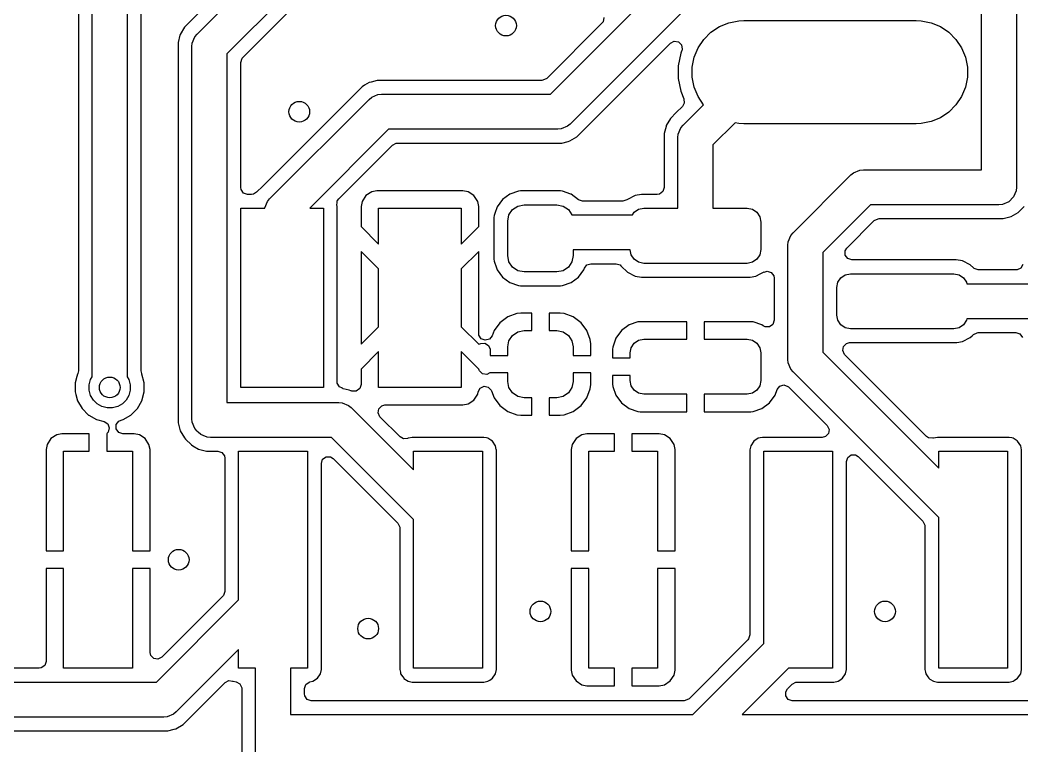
# Model space of a CAD drawing. Header units: inches. Extents: x 0.47 to 2.28, y -2.25 to -0.47.
# Drawn here: x 1.337 to 1.909, y -1.76 to -1.345 of the extents above; entities that cross this region are included whole.
import ezdxf

# ---------------------------------------------------------------- set-up
doc = ezdxf.new("R2010")
doc.units = ezdxf.units.IN
doc.header["$MEASUREMENT"] = 0
doc.layers.add('F.Cu', color=13, linetype='CONTINUOUS', true_color=0xc83434)

msp = doc.modelspace()

# ---------------------------------------------------------------- linework, layer by layer
at = {"layer": 'F.Cu', "linetype": 'CONTINUOUS'}
for p, q in [((1.55576, -1.22405), (1.43374, -1.34608)), ((1.43765, -1.35332), (1.56301, -1.22797)), ((1.57422, -1.24504), (1.45472, -1.36454)), ((1.46377, -1.36665), (1.57634, -1.25409)), ((1.90583, -1.2554), (1.90583, -1.44079)), ((1.88583, -1.43079), (1.88583, -1.25955)), ((1.63956, -1.38764), (1.7303, -1.2969)), ((1.3699, -1.3045), (1.3699, -1.54564)), ((1.3778, -1.54902), (1.3778, -1.30182)), ((1.75091, -1.30457), (1.65077, -1.40471)), ((1.3978, -1.30597), (1.3978, -1.54902)), ((1.40569, -1.54564), (1.40569, -1.31087)), ((1.67007, -1.34384), (1.6696, -1.34623)), ((1.43041, -1.34941), (1.42805, -1.35349)), ((1.43374, -1.34608), (1.43041, -1.34941)), ((1.43041, -1.34941), (1.43041, -1.34941)), ((1.43374, -1.34608), (1.43374, -1.34608)), ((1.43374, -1.34608), (1.43374, -1.34608)), ((1.66894, -1.34709), (1.63744, -1.37859)), ((1.6696, -1.34623), (1.66894, -1.34709)), ((1.73127, -1.35221), (1.73608, -1.349)), ((1.73608, -1.349), (1.74143, -1.34678)), ((1.74143, -1.34678), (1.74711, -1.34565)), ((1.74711, -1.34565), (1.75, -1.34551)), ((1.75, -1.34551), (1.84843, -1.34551)), ((1.84843, -1.34551), (1.85132, -1.34565)), ((1.85132, -1.34565), (1.857, -1.34678)), ((1.857, -1.34678), (1.86234, -1.349)), ((1.86234, -1.349), (1.86716, -1.35221)), ((1.42792, -1.35399), (1.42683, -1.35804)), ((1.42805, -1.35349), (1.42792, -1.35399)), ((1.42792, -1.35399), (1.42792, -1.35399)), ((1.43492, -1.35844), (1.43641, -1.35484)), ((1.43641, -1.35484), (1.43765, -1.35332)), ((1.43641, -1.35484), (1.43641, -1.35484)), ((1.72396, -1.36112), (1.72717, -1.35631)), ((1.72717, -1.35631), (1.73127, -1.35221)), ((1.86716, -1.35221), (1.87125, -1.35631)), ((1.87125, -1.35631), (1.87447, -1.36112)), ((1.42683, -1.35804), (1.42683, -1.36307)), ((1.43472, -1.36039), (1.43492, -1.35844)), ((1.43472, -1.57299), (1.43472, -1.36039)), ((1.65802, -1.40862), (1.70813, -1.35851)), ((1.70813, -1.35851), (1.7103, -1.35741)), ((1.7103, -1.35741), (1.71271, -1.35779)), ((1.71271, -1.35779), (1.71443, -1.35951)), ((1.71443, -1.35951), (1.71481, -1.36192)), ((1.71481, -1.36192), (1.71456, -1.36281)), ((1.72174, -1.36647), (1.72396, -1.36112)), ((1.87447, -1.36112), (1.87668, -1.36647)), ((1.42683, -1.36307), (1.42683, -1.36307)), ((1.42683, -1.36307), (1.42683, -1.57039)), ((1.45472, -1.36454), (1.45472, -1.56366)), ((1.46262, -1.36944), (1.46337, -1.36712)), ((1.46337, -1.36712), (1.46377, -1.36665)), ((1.71402, -1.36412), (1.71258, -1.37135)), ((1.71445, -1.36307), (1.71402, -1.36412)), ((1.71456, -1.36281), (1.71445, -1.36307)), ((1.72061, -1.37215), (1.72174, -1.36647)), ((1.87668, -1.36647), (1.87781, -1.37215)), ((1.46262, -1.44092), (1.46262, -1.36944)), ((1.71258, -1.37135), (1.71258, -1.37873)), ((1.72061, -1.37793), (1.72061, -1.37215)), ((1.87781, -1.37215), (1.87781, -1.37793)), ((1.63744, -1.37859), (1.63527, -1.3797)), ((1.71258, -1.37873), (1.71402, -1.38595)), ((1.72174, -1.38361), (1.72061, -1.37793)), ((1.87781, -1.37793), (1.87668, -1.38361)), ((1.53201, -1.38332), (1.47523, -1.44009)), ((1.53341, -1.38251), (1.53201, -1.38332)), ((1.53201, -1.38332), (1.53201, -1.38332)), ((1.53609, -1.38096), (1.53341, -1.38251)), ((1.53341, -1.38251), (1.53341, -1.38251)), ((1.53705, -1.38071), (1.53609, -1.38096)), ((1.53609, -1.38096), (1.53609, -1.38096)), ((1.53609, -1.38096), (1.53609, -1.38096)), ((1.54064, -1.37974), (1.53705, -1.38071)), ((1.53705, -1.38071), (1.53705, -1.38071)), ((1.54535, -1.37974), (1.54064, -1.37974)), ((1.54559, -1.37974), (1.54535, -1.37974)), ((1.63466, -1.37974), (1.54559, -1.37974)), ((1.54559, -1.37974), (1.54559, -1.37974)), ((1.63527, -1.3797), (1.63466, -1.37974)), ((1.72396, -1.38896), (1.72174, -1.38361)), ((1.87668, -1.38361), (1.87447, -1.38896)), ((1.47915, -1.44734), (1.53592, -1.39057)), ((1.53592, -1.39057), (1.53744, -1.38932)), ((1.53744, -1.38932), (1.54104, -1.38783)), ((1.53744, -1.38932), (1.53744, -1.38932)), ((1.54104, -1.38783), (1.54299, -1.38764)), ((1.54299, -1.38764), (1.63956, -1.38764)), ((1.71402, -1.38595), (1.71582, -1.39031)), ((1.71582, -1.39031), (1.71601, -1.39274)), ((1.72709, -1.39365), (1.72396, -1.38896)), ((1.87447, -1.38896), (1.87125, -1.39377)), ((1.71497, -1.39461), (1.71145, -1.39812)), ((1.71601, -1.39274), (1.71497, -1.39461)), ((1.71537, -1.40537), (1.72709, -1.39365)), ((1.87125, -1.39377), (1.86716, -1.39786)), ((1.70812, -1.40145), (1.70577, -1.40553)), ((1.71145, -1.39812), (1.70812, -1.40145)), ((1.70812, -1.40145), (1.70812, -1.40145)), ((1.71145, -1.39812), (1.71145, -1.39812)), ((1.71145, -1.39812), (1.71145, -1.39812)), ((1.86234, -1.40108), (1.857, -1.4033)), ((1.86716, -1.39786), (1.86234, -1.40108)), ((1.54713, -1.40764), (1.50202, -1.45276)), ((1.6437, -1.40764), (1.54713, -1.40764)), ((1.64565, -1.40745), (1.6437, -1.40764)), ((1.64926, -1.40595), (1.64565, -1.40745)), ((1.65077, -1.40471), (1.64926, -1.40595)), ((1.64926, -1.40595), (1.64926, -1.40595)), ((1.70563, -1.40604), (1.70455, -1.41009)), ((1.70577, -1.40553), (1.70563, -1.40604)), ((1.70563, -1.40604), (1.70563, -1.40604)), ((1.71263, -1.41049), (1.71413, -1.40689)), ((1.71413, -1.40689), (1.71537, -1.40537)), ((1.71413, -1.40689), (1.71413, -1.40689)), ((1.74502, -1.40401), (1.73244, -1.41658)), ((1.74711, -1.40442), (1.74502, -1.40401)), ((1.75, -1.40457), (1.74711, -1.40442)), ((1.84843, -1.40457), (1.75, -1.40457)), ((1.85132, -1.40442), (1.84843, -1.40457)), ((1.857, -1.4033), (1.85132, -1.40442)), ((1.65061, -1.41431), (1.65469, -1.41196)), ((1.65469, -1.41196), (1.65802, -1.40862)), ((1.65802, -1.40862), (1.65802, -1.40862)), ((1.70455, -1.41009), (1.70455, -1.41511)), ((1.71244, -1.41244), (1.71263, -1.41049)), ((1.71244, -1.45276), (1.71244, -1.41244)), ((1.5186, -1.44734), (1.54925, -1.41669)), ((1.54925, -1.41669), (1.55142, -1.41558)), ((1.55142, -1.41558), (1.55204, -1.41553)), ((1.55204, -1.41553), (1.6411, -1.41553)), ((1.6411, -1.41553), (1.6411, -1.41553)), ((1.6411, -1.41553), (1.64135, -1.41553)), ((1.64135, -1.41553), (1.64606, -1.41553)), ((1.64606, -1.41553), (1.64965, -1.41457)), ((1.64606, -1.41553), (1.64606, -1.41553)), ((1.64965, -1.41457), (1.65061, -1.41431)), ((1.70455, -1.41511), (1.70455, -1.41511)), ((1.70455, -1.41511), (1.70455, -1.44092)), ((1.73244, -1.41658), (1.73244, -1.45276)), ((1.81279, -1.43247), (1.8164, -1.43098)), ((1.8164, -1.43098), (1.81835, -1.43079)), ((1.81835, -1.43079), (1.88583, -1.43079)), ((1.7782, -1.46679), (1.81128, -1.43372)), ((1.81128, -1.43372), (1.81279, -1.43247)), ((1.81279, -1.43247), (1.81279, -1.43247)), ((1.46281, -1.44214), (1.46262, -1.44092)), ((1.46424, -1.44411), (1.46281, -1.44214)), ((1.47523, -1.44009), (1.47172, -1.44361)), ((1.47523, -1.44009), (1.47523, -1.44009)), ((1.47523, -1.44009), (1.47523, -1.44009)), ((1.70455, -1.44092), (1.70379, -1.44324)), ((1.90583, -1.44079), (1.90563, -1.44274)), ((1.46656, -1.44486), (1.46424, -1.44411)), ((1.46885, -1.44486), (1.46656, -1.44486)), ((1.46997, -1.4447), (1.46885, -1.44486)), ((1.47166, -1.44354), (1.46997, -1.4447)), ((1.47172, -1.44361), (1.47166, -1.44354)), ((1.47791, -1.44885), (1.47915, -1.44734)), ((1.51786, -1.44839), (1.5186, -1.44734)), ((1.53413, -1.44555), (1.53192, -1.44885)), ((1.53744, -1.44334), (1.53413, -1.44555)), ((1.53413, -1.44555), (1.53413, -1.44555)), ((1.54035, -1.44276), (1.53744, -1.44334)), ((1.58957, -1.44276), (1.54035, -1.44276)), ((1.59248, -1.44334), (1.58957, -1.44276)), ((1.59579, -1.44555), (1.59248, -1.44334)), ((1.59248, -1.44334), (1.59248, -1.44334)), ((1.598, -1.44885), (1.59579, -1.44555)), ((1.59579, -1.44555), (1.59579, -1.44555)), ((1.61218, -1.44781), (1.60909, -1.45199)), ((1.61636, -1.44472), (1.61218, -1.44781)), ((1.61218, -1.44781), (1.61218, -1.44781)), ((1.62127, -1.443), (1.61636, -1.44472)), ((1.61636, -1.44472), (1.61636, -1.44472)), ((1.62146, -1.44298), (1.62127, -1.443)), ((1.62243, -1.44289), (1.62146, -1.44298)), ((1.64529, -1.44289), (1.62243, -1.44289)), ((1.64645, -1.443), (1.64529, -1.44289)), ((1.6513, -1.4447), (1.64645, -1.443)), ((1.65136, -1.44472), (1.6513, -1.4447)), ((1.65563, -1.44787), (1.65136, -1.44472)), ((1.65136, -1.44472), (1.65136, -1.44472)), ((1.65565, -1.44789), (1.65563, -1.44787)), ((1.65797, -1.44864), (1.65565, -1.44789)), ((1.68329, -1.44789), (1.68097, -1.44864)), ((1.68353, -1.44771), (1.68329, -1.44789)), ((1.68798, -1.44545), (1.68353, -1.44771)), ((1.69167, -1.44486), (1.68798, -1.44545)), ((1.7006, -1.44486), (1.69167, -1.44486)), ((1.69167, -1.44486), (1.69167, -1.44486)), ((1.70182, -1.44467), (1.7006, -1.44486)), ((1.70379, -1.44324), (1.70182, -1.44467)), ((1.90414, -1.44634), (1.90138, -1.4491)), ((1.90563, -1.44274), (1.90414, -1.44634)), ((1.4626, -1.55512), (1.4626, -1.45276)), ((1.4626, -1.45276), (1.47638, -1.45276)), ((1.47638, -1.45276), (1.47641, -1.45246)), ((1.47641, -1.45246), (1.47791, -1.44885)), ((1.47791, -1.44885), (1.47791, -1.44885)), ((1.50202, -1.45276), (1.50984, -1.45276)), ((1.50984, -1.45276), (1.50984, -1.55512)), ((1.51751, -1.45085), (1.51767, -1.44966)), ((1.51752, -1.45087), (1.51751, -1.45085)), ((1.51769, -1.45177), (1.51752, -1.45087)), ((1.51767, -1.44966), (1.51781, -1.44847)), ((1.51774, -1.45198), (1.51769, -1.45177)), ((1.51774, -1.45205), (1.51774, -1.45198)), ((1.51774, -1.53049), (1.51774, -1.45205)), ((1.51781, -1.44847), (1.51782, -1.44845)), ((1.51782, -1.44845), (1.51783, -1.44843)), ((1.51783, -1.44843), (1.51786, -1.44839)), ((1.53192, -1.44885), (1.53134, -1.45177)), ((1.53134, -1.45177), (1.53134, -1.46324)), ((1.53192, -1.44885), (1.53192, -1.44885)), ((1.54134, -1.47324), (1.54134, -1.45276)), ((1.54134, -1.45276), (1.58858, -1.45276)), ((1.58858, -1.45276), (1.58858, -1.47324)), ((1.59858, -1.45177), (1.598, -1.44885)), ((1.59858, -1.46324), (1.59858, -1.45177)), ((1.60909, -1.45199), (1.60779, -1.4557)), ((1.60909, -1.45199), (1.60909, -1.45199)), ((1.61587, -1.45656), (1.6179, -1.45353)), ((1.6179, -1.45353), (1.62093, -1.4515)), ((1.62093, -1.4515), (1.62451, -1.45079)), ((1.62451, -1.45079), (1.64321, -1.45079)), ((1.64321, -1.45079), (1.64679, -1.4515)), ((1.64679, -1.4515), (1.64982, -1.45353)), ((1.64982, -1.45353), (1.65183, -1.45654)), ((1.68097, -1.44864), (1.65797, -1.44864)), ((1.68735, -1.45506), (1.6899, -1.45336)), ((1.6899, -1.45336), (1.69291, -1.45276)), ((1.69291, -1.45276), (1.71244, -1.45276)), ((1.73244, -1.45276), (1.75197, -1.45276)), ((1.75197, -1.45276), (1.75498, -1.45336)), ((1.75498, -1.45336), (1.75754, -1.45506)), ((1.82249, -1.45079), (1.79528, -1.478)), ((1.89583, -1.45079), (1.82249, -1.45079)), ((1.89778, -1.4506), (1.89583, -1.45079)), ((1.90138, -1.4491), (1.89778, -1.4506)), ((1.90681, -1.45511), (1.91015, -1.45177)), ((1.60737, -1.4569), (1.60726, -1.45806)), ((1.60726, -1.45806), (1.60726, -1.4819)), ((1.60779, -1.4557), (1.60737, -1.4569)), ((1.61516, -1.46014), (1.61587, -1.45656)), ((1.65183, -1.45654), (1.68636, -1.45654)), ((1.68636, -1.45654), (1.68735, -1.45506)), ((1.75754, -1.45506), (1.75924, -1.45762)), ((1.75924, -1.45762), (1.75984, -1.46063)), ((1.82461, -1.45984), (1.82678, -1.45873)), ((1.82678, -1.45873), (1.82739, -1.45868)), ((1.82739, -1.45868), (1.89818, -1.45868)), ((1.89818, -1.45868), (1.90273, -1.45746)), ((1.89818, -1.45868), (1.89818, -1.45868)), ((1.90273, -1.45746), (1.90681, -1.45511)), ((1.53134, -1.46324), (1.54134, -1.47324)), ((1.58858, -1.47324), (1.59858, -1.46324)), ((1.61516, -1.47982), (1.61516, -1.46014)), ((1.75984, -1.46063), (1.75984, -1.47638)), ((1.80891, -1.47553), (1.82461, -1.45984)), ((1.77547, -1.47191), (1.77696, -1.46831)), ((1.77696, -1.4683), (1.7782, -1.46679)), ((1.77696, -1.46831), (1.77696, -1.4683)), ((1.68507, -1.47654), (1.65256, -1.47654)), ((1.65256, -1.47654), (1.65256, -1.47982)), ((1.68564, -1.47939), (1.68507, -1.47654)), ((1.75984, -1.47638), (1.75924, -1.47939)), ((1.77528, -1.47386), (1.77547, -1.47191)), ((1.77528, -1.53921), (1.77528, -1.47386)), ((1.80795, -1.4771), (1.80891, -1.47553)), ((1.54134, -1.48739), (1.53134, -1.47739)), ((1.53134, -1.47739), (1.53134, -1.53049)), ((1.59858, -1.47739), (1.58858, -1.48739)), ((1.59858, -1.52427), (1.59858, -1.47739)), ((1.59858, -1.47739), (1.59858, -1.47739)), ((1.60726, -1.4819), (1.60737, -1.48306)), ((1.61587, -1.4834), (1.61516, -1.47982)), ((1.65256, -1.47982), (1.65185, -1.4834)), ((1.68735, -1.48195), (1.68564, -1.47939)), ((1.6899, -1.48365), (1.68735, -1.48195)), ((1.75754, -1.48195), (1.75498, -1.48365)), ((1.75924, -1.47939), (1.75754, -1.48195)), ((1.79528, -1.478), (1.79528, -1.53507)), ((1.80795, -1.47954), (1.80795, -1.4771)), ((1.80938, -1.48151), (1.80795, -1.47954)), ((1.8117, -1.48226), (1.80938, -1.48151)), ((1.87132, -1.48226), (1.8117, -1.48226)), ((1.87501, -1.48285), (1.87132, -1.48226)), ((1.54134, -1.52049), (1.54134, -1.48739)), ((1.58858, -1.48739), (1.58858, -1.52049)), ((1.60737, -1.48306), (1.6087, -1.48686)), ((1.6087, -1.48686), (1.60909, -1.48797)), ((1.60909, -1.48797), (1.60909, -1.48797)), ((1.60909, -1.48797), (1.61218, -1.49215)), ((1.6179, -1.48643), (1.61587, -1.4834)), ((1.62093, -1.48846), (1.6179, -1.48643)), ((1.64982, -1.48643), (1.64679, -1.48846)), ((1.65185, -1.4834), (1.64982, -1.48643)), ((1.65554, -1.49215), (1.65863, -1.48797)), ((1.65863, -1.48797), (1.65894, -1.48707)), ((1.65894, -1.48707), (1.66042, -1.48513)), ((1.66042, -1.48513), (1.66266, -1.48443)), ((1.66266, -1.48443), (1.67703, -1.48443)), ((1.67703, -1.48443), (1.67935, -1.48518)), ((1.67935, -1.48518), (1.67982, -1.48558)), ((1.67982, -1.48558), (1.68, -1.48576)), ((1.68, -1.48576), (1.68, -1.48576)), ((1.68, -1.48576), (1.68353, -1.48929)), ((1.69291, -1.48425), (1.6899, -1.48365)), ((1.75197, -1.48425), (1.69291, -1.48425)), ((1.75498, -1.48365), (1.75197, -1.48425)), ((1.87946, -1.48512), (1.87501, -1.48285)), ((1.87501, -1.48285), (1.87501, -1.48285)), ((1.8812, -1.48686), (1.87946, -1.48512)), ((1.87946, -1.48512), (1.87946, -1.48512)), ((1.88167, -1.48726), (1.8812, -1.48686)), ((1.88399, -1.48801), (1.88167, -1.48726)), ((1.90568, -1.48801), (1.88399, -1.48801)), ((1.90615, -1.48798), (1.90568, -1.48801)), ((1.90836, -1.48696), (1.90615, -1.48798)), ((1.90955, -1.48484), (1.90836, -1.48696)), ((1.61218, -1.49215), (1.61218, -1.49215)), ((1.61218, -1.49215), (1.61636, -1.49524)), ((1.62451, -1.48917), (1.62093, -1.48846)), ((1.64321, -1.48917), (1.62451, -1.48917)), ((1.64679, -1.48846), (1.64321, -1.48917)), ((1.65136, -1.49524), (1.65554, -1.49215)), ((1.68353, -1.48929), (1.68353, -1.48929)), ((1.68353, -1.48929), (1.68798, -1.49156)), ((1.68798, -1.49156), (1.68798, -1.49156)), ((1.68798, -1.49156), (1.68798, -1.49156)), ((1.68798, -1.49156), (1.69167, -1.49215)), ((1.69167, -1.49215), (1.75321, -1.49215)), ((1.75321, -1.49215), (1.75363, -1.49208)), ((1.75321, -1.49215), (1.75321, -1.49215)), ((1.75321, -1.49215), (1.75321, -1.49215)), ((1.75363, -1.49208), (1.7569, -1.49156)), ((1.7569, -1.49156), (1.75947, -1.49025)), ((1.75947, -1.49025), (1.76163, -1.48915)), ((1.76163, -1.48915), (1.76169, -1.48928)), ((1.76169, -1.48928), (1.76344, -1.48871)), ((1.76344, -1.48871), (1.76575, -1.48946)), ((1.76575, -1.48946), (1.76719, -1.49143)), ((1.76719, -1.49143), (1.76738, -1.49265)), ((1.76738, -1.49265), (1.76738, -1.51678)), ((1.80375, -1.49502), (1.80546, -1.49246)), ((1.80546, -1.49246), (1.80801, -1.49076)), ((1.80801, -1.49076), (1.81102, -1.49016)), ((1.81102, -1.49016), (1.87008, -1.49016)), ((1.87008, -1.49016), (1.87309, -1.49076)), ((1.87309, -1.49076), (1.87565, -1.49246)), ((1.87565, -1.49246), (1.87735, -1.49502)), ((1.61636, -1.49524), (1.61636, -1.49524)), ((1.61636, -1.49524), (1.62127, -1.49696)), ((1.62127, -1.49696), (1.62243, -1.49707)), ((1.62243, -1.49707), (1.62243, -1.49707)), ((1.62243, -1.49707), (1.64529, -1.49707)), ((1.64529, -1.49707), (1.64645, -1.49696)), ((1.64529, -1.49707), (1.64529, -1.49707)), ((1.64645, -1.49696), (1.65136, -1.49524)), ((1.80315, -1.49803), (1.80375, -1.49502)), ((1.80315, -1.51378), (1.80315, -1.49803)), ((1.87735, -1.49502), (1.87753, -1.49591)), ((1.87753, -1.49591), (1.91732, -1.49591)), ((1.61514, -1.51483), (1.61068, -1.51816)), ((1.62035, -1.51289), (1.61514, -1.51483)), ((1.61514, -1.51483), (1.61514, -1.51483)), ((1.62266, -1.51264), (1.62035, -1.51289)), ((1.62035, -1.51289), (1.62035, -1.51289)), ((1.62886, -1.51264), (1.62266, -1.51264)), ((1.62886, -1.52264), (1.62886, -1.51264)), ((1.62886, -1.51264), (1.62886, -1.51264)), ((1.64506, -1.51264), (1.63886, -1.51264)), ((1.63886, -1.51264), (1.63886, -1.51264)), ((1.63886, -1.51264), (1.63886, -1.52264)), ((1.64736, -1.51289), (1.64506, -1.51264)), ((1.65258, -1.51483), (1.64736, -1.51289)), ((1.64736, -1.51289), (1.64736, -1.51289)), ((1.65703, -1.51816), (1.65258, -1.51483)), ((1.65258, -1.51483), (1.65258, -1.51483)), ((1.76738, -1.51678), (1.76663, -1.5191)), ((1.80375, -1.51679), (1.80315, -1.51378)), ((1.80546, -1.51935), (1.80375, -1.51679)), ((1.87735, -1.51679), (1.87565, -1.51935)), ((1.87753, -1.51591), (1.87735, -1.51679)), ((1.91732, -1.51591), (1.87753, -1.51591)), ((1.53134, -1.53049), (1.54134, -1.52049)), ((1.58858, -1.52049), (1.59858, -1.53049)), ((1.60735, -1.52262), (1.60622, -1.52565)), ((1.61068, -1.51816), (1.60735, -1.52262)), ((1.60735, -1.52262), (1.60735, -1.52262)), ((1.61068, -1.51816), (1.61068, -1.51816)), ((1.62093, -1.52335), (1.62451, -1.52264)), ((1.62451, -1.52264), (1.62886, -1.52264)), ((1.63886, -1.52264), (1.64321, -1.52264)), ((1.64321, -1.52264), (1.64679, -1.52335)), ((1.66037, -1.52262), (1.65703, -1.51816)), ((1.65703, -1.51816), (1.65703, -1.51816)), ((1.66231, -1.52783), (1.66037, -1.52262)), ((1.66037, -1.52262), (1.66037, -1.52262)), ((1.68447, -1.51945), (1.68013, -1.52265)), ((1.68955, -1.51767), (1.68447, -1.51945)), ((1.69076, -1.51756), (1.68955, -1.51767)), ((1.71744, -1.51756), (1.69076, -1.51756)), ((1.71744, -1.52756), (1.71744, -1.51756)), ((1.71744, -1.51756), (1.71744, -1.51756)), ((1.75412, -1.51756), (1.72744, -1.51756)), ((1.72744, -1.51756), (1.72744, -1.51756)), ((1.72744, -1.51756), (1.72744, -1.52756)), ((1.75533, -1.51767), (1.75412, -1.51756)), ((1.76041, -1.51945), (1.75533, -1.51767)), ((1.7611, -1.51996), (1.76041, -1.51945)), ((1.76222, -1.52053), (1.7611, -1.51996)), ((1.76466, -1.52053), (1.76222, -1.52053)), ((1.76663, -1.5191), (1.76466, -1.52053)), ((1.80801, -1.52105), (1.80546, -1.51935)), ((1.81102, -1.52165), (1.80801, -1.52105)), ((1.87008, -1.52165), (1.81102, -1.52165)), ((1.87309, -1.52105), (1.87008, -1.52165)), ((1.87565, -1.51935), (1.87309, -1.52105)), ((1.59873, -1.52533), (1.59858, -1.52427)), ((1.60007, -1.52736), (1.59873, -1.52533)), ((1.60236, -1.52821), (1.60007, -1.52736)), ((1.6047, -1.52756), (1.60236, -1.52821)), ((1.60622, -1.52565), (1.6047, -1.52756)), ((1.61587, -1.52841), (1.6179, -1.52538)), ((1.6179, -1.52538), (1.62093, -1.52335)), ((1.64679, -1.52335), (1.64982, -1.52538)), ((1.64982, -1.52538), (1.65185, -1.52841)), ((1.66256, -1.53014), (1.66231, -1.52783)), ((1.66231, -1.52783), (1.66231, -1.52783)), ((1.67693, -1.52699), (1.67515, -1.53207)), ((1.68013, -1.52265), (1.67693, -1.52699)), ((1.68013, -1.52265), (1.68013, -1.52265)), ((1.68735, -1.52987), (1.6899, -1.52816)), ((1.6899, -1.52816), (1.69291, -1.52756)), ((1.69291, -1.52756), (1.71744, -1.52756)), ((1.72744, -1.52756), (1.75197, -1.52756)), ((1.75197, -1.52756), (1.75498, -1.52816)), ((1.75498, -1.52816), (1.75754, -1.52987)), ((1.87501, -1.52896), (1.87946, -1.52669)), ((1.87946, -1.52669), (1.88051, -1.52565)), ((1.88051, -1.52565), (1.8812, -1.52495)), ((1.8812, -1.52495), (1.88337, -1.52385)), ((1.88337, -1.52385), (1.88399, -1.5238)), ((1.88399, -1.5238), (1.90549, -1.5238)), ((1.90549, -1.5238), (1.9078, -1.52455)), ((1.9078, -1.52455), (1.90924, -1.52652)), ((1.51774, -1.55188), (1.51774, -1.53049)), ((1.59858, -1.53049), (1.59971, -1.53002)), ((1.59971, -1.53002), (1.60213, -1.52983)), ((1.60213, -1.52983), (1.60421, -1.5311)), ((1.60421, -1.5311), (1.60515, -1.53336)), ((1.60515, -1.53336), (1.60516, -1.53367)), ((1.60516, -1.53367), (1.60516, -1.53683)), ((1.61516, -1.53199), (1.61587, -1.52841)), ((1.61516, -1.53683), (1.61516, -1.53199)), ((1.65185, -1.52841), (1.65256, -1.53199)), ((1.65256, -1.53199), (1.65256, -1.53683)), ((1.66256, -1.53328), (1.66256, -1.53014)), ((1.66256, -1.53014), (1.66256, -1.53014)), ((1.66256, -1.53683), (1.66256, -1.53328)), ((1.67515, -1.53207), (1.67504, -1.53328)), ((1.67504, -1.53328), (1.67504, -1.53831)), ((1.68504, -1.53543), (1.68564, -1.53242)), ((1.68564, -1.53242), (1.68735, -1.52987)), ((1.75754, -1.52987), (1.75924, -1.53242)), ((1.75924, -1.53242), (1.75984, -1.53543)), ((1.80654, -1.53411), (1.80692, -1.5317)), ((1.80692, -1.5317), (1.80864, -1.52998)), ((1.80864, -1.52998), (1.81043, -1.52955)), ((1.81043, -1.52955), (1.87132, -1.52955)), ((1.87132, -1.52955), (1.87174, -1.52948)), ((1.87132, -1.52955), (1.87132, -1.52955)), ((1.87132, -1.52955), (1.87132, -1.52955)), ((1.87174, -1.52948), (1.87501, -1.52896)), ((1.54134, -1.53463), (1.53134, -1.54463)), ((1.54134, -1.55512), (1.54134, -1.53463)), ((1.59858, -1.54463), (1.58858, -1.53463)), ((1.58858, -1.53463), (1.58858, -1.55512)), ((1.60516, -1.53683), (1.60516, -1.53683)), ((1.60516, -1.53683), (1.61516, -1.53683)), ((1.65256, -1.53683), (1.66256, -1.53683)), ((1.66256, -1.53683), (1.66256, -1.53683)), ((1.67504, -1.53831), (1.67504, -1.53831)), ((1.67504, -1.53831), (1.68504, -1.53831)), ((1.68504, -1.53831), (1.68504, -1.53543)), ((1.75984, -1.53543), (1.75984, -1.55118)), ((1.77547, -1.54116), (1.77528, -1.53921)), ((1.79528, -1.53507), (1.86142, -1.60121)), ((1.80765, -1.53628), (1.80654, -1.53411)), ((1.85445, -1.58309), (1.80765, -1.53628)), ((1.53134, -1.54463), (1.53134, -1.55349)), ((1.59888, -1.54535), (1.59858, -1.54463)), ((1.59893, -1.54533), (1.59888, -1.54535)), ((1.59901, -1.54568), (1.59893, -1.54533)), ((1.77696, -1.54477), (1.77547, -1.54116)), ((1.7782, -1.54628), (1.77696, -1.54477)), ((1.77696, -1.54477), (1.77696, -1.54477)), ((1.36906, -1.54889), (1.36809, -1.55252)), ((1.36943, -1.54751), (1.36906, -1.54889)), ((1.36953, -1.54727), (1.36943, -1.54751)), ((1.3699, -1.54564), (1.36947, -1.54725)), ((1.36947, -1.54725), (1.36953, -1.54727)), ((1.37609, -1.55358), (1.37688, -1.5506)), ((1.37688, -1.5506), (1.3778, -1.54902)), ((1.3978, -1.54902), (1.39871, -1.5506)), ((1.39871, -1.5506), (1.39951, -1.55358)), ((1.40612, -1.54725), (1.40569, -1.54564)), ((1.40606, -1.54727), (1.40612, -1.54725)), ((1.40616, -1.54751), (1.40606, -1.54727)), ((1.4075, -1.55252), (1.40616, -1.54751)), ((1.40616, -1.54751), (1.40616, -1.54751)), ((1.60074, -1.5474), (1.59901, -1.54568)), ((1.60314, -1.54778), (1.60074, -1.5474)), ((1.60501, -1.54683), (1.60314, -1.54778)), ((1.61516, -1.54683), (1.60501, -1.54683)), ((1.61516, -1.55167), (1.61516, -1.54683)), ((1.66256, -1.54683), (1.65256, -1.54683)), ((1.65256, -1.54683), (1.65256, -1.55167)), ((1.66256, -1.54831), (1.66256, -1.54683)), ((1.66256, -1.54683), (1.66256, -1.54683)), ((1.66256, -1.55352), (1.66256, -1.54831)), ((1.68504, -1.54831), (1.67504, -1.54831)), ((1.67504, -1.54831), (1.67504, -1.54831)), ((1.67504, -1.54831), (1.67504, -1.55333)), ((1.68504, -1.55118), (1.68504, -1.54831)), ((1.68564, -1.55419), (1.68504, -1.55118)), ((1.75984, -1.55118), (1.75924, -1.55419)), ((1.86142, -1.6295), (1.7782, -1.54628)), ((1.36809, -1.55252), (1.36809, -1.55771)), ((1.37609, -1.55666), (1.37609, -1.55358)), ((1.37688, -1.55964), (1.37609, -1.55666)), ((1.39951, -1.55666), (1.39871, -1.55964)), ((1.39951, -1.55358), (1.39951, -1.55666)), ((1.4075, -1.55771), (1.4075, -1.55252)), ((1.50984, -1.55512), (1.4626, -1.55512)), ((1.5178, -1.5526), (1.51774, -1.55188)), ((1.51896, -1.55474), (1.5178, -1.5526)), ((1.52079, -1.55561), (1.51896, -1.55474)), ((1.52077, -1.5557), (1.52079, -1.55561)), ((1.52102, -1.55577), (1.52077, -1.5557)), ((1.52124, -1.55583), (1.52102, -1.55577)), ((1.52461, -1.55673), (1.52124, -1.55583)), ((1.52557, -1.55699), (1.52461, -1.55673)), ((1.52581, -1.55709), (1.52557, -1.55699)), ((1.53059, -1.55581), (1.52861, -1.55724)), ((1.53134, -1.55349), (1.53059, -1.55581)), ((1.58858, -1.55512), (1.54134, -1.55512)), ((1.59828, -1.55761), (1.59947, -1.55549)), ((1.59947, -1.55549), (1.60169, -1.55447)), ((1.60169, -1.55447), (1.60408, -1.55494)), ((1.60408, -1.55494), (1.60573, -1.55673)), ((1.60573, -1.55673), (1.60584, -1.557)), ((1.61587, -1.55525), (1.61516, -1.55167)), ((1.6179, -1.55828), (1.61587, -1.55525)), ((1.65185, -1.55525), (1.64982, -1.55828)), ((1.65256, -1.55167), (1.65185, -1.55525)), ((1.66037, -1.56104), (1.66231, -1.55583)), ((1.66231, -1.55583), (1.66256, -1.55352)), ((1.66231, -1.55583), (1.66231, -1.55583)), ((1.66256, -1.55352), (1.66256, -1.55352)), ((1.67504, -1.55333), (1.67515, -1.55454)), ((1.67515, -1.55454), (1.67693, -1.55963)), ((1.68735, -1.55675), (1.68564, -1.55419)), ((1.6899, -1.55846), (1.68735, -1.55675)), ((1.75754, -1.55675), (1.75498, -1.55846)), ((1.75924, -1.55419), (1.75754, -1.55675)), ((1.76795, -1.55963), (1.7691, -1.55634)), ((1.7691, -1.55634), (1.77058, -1.5544)), ((1.77058, -1.5544), (1.77291, -1.5537)), ((1.77291, -1.5537), (1.77521, -1.5545)), ((1.77521, -1.5545), (1.77561, -1.55485)), ((1.77561, -1.55485), (1.79767, -1.57691)), ((1.36809, -1.55771), (1.36849, -1.55921)), ((1.36849, -1.55921), (1.36943, -1.56272)), ((1.37842, -1.56231), (1.37688, -1.55964)), ((1.38061, -1.56449), (1.37842, -1.56231)), ((1.39717, -1.56231), (1.39499, -1.56449)), ((1.39871, -1.55964), (1.39717, -1.56231)), ((1.40616, -1.56272), (1.4075, -1.55771)), ((1.52618, -1.55724), (1.52581, -1.55708)), ((1.52581, -1.55708), (1.52581, -1.55709)), ((1.52861, -1.55724), (1.52618, -1.55724)), ((1.59248, -1.56454), (1.59579, -1.56233)), ((1.59579, -1.56233), (1.598, -1.55902)), ((1.59579, -1.56233), (1.59579, -1.56233)), ((1.598, -1.55902), (1.59828, -1.55761)), ((1.60584, -1.557), (1.60735, -1.56104)), ((1.60735, -1.56104), (1.60735, -1.56104)), ((1.60735, -1.56104), (1.61068, -1.5655)), ((1.62093, -1.56031), (1.6179, -1.55828)), ((1.62451, -1.56102), (1.62093, -1.56031)), ((1.62886, -1.56102), (1.62451, -1.56102)), ((1.62886, -1.57102), (1.62886, -1.56102)), ((1.64321, -1.56102), (1.63886, -1.56102)), ((1.63886, -1.56102), (1.63886, -1.57102)), ((1.64679, -1.56031), (1.64321, -1.56102)), ((1.64982, -1.55828), (1.64679, -1.56031)), ((1.65703, -1.5655), (1.66037, -1.56104)), ((1.66037, -1.56104), (1.66037, -1.56104)), ((1.67693, -1.55963), (1.68013, -1.56396)), ((1.69291, -1.55906), (1.6899, -1.55846)), ((1.71744, -1.55906), (1.69291, -1.55906)), ((1.71744, -1.56906), (1.71744, -1.55906)), ((1.75197, -1.55906), (1.72744, -1.55906)), ((1.72744, -1.55906), (1.72744, -1.56906)), ((1.75498, -1.55846), (1.75197, -1.55906)), ((1.76475, -1.56396), (1.76795, -1.55963)), ((1.76795, -1.55963), (1.76795, -1.55963)), ((1.36943, -1.56272), (1.36943, -1.56272)), ((1.36943, -1.56272), (1.37203, -1.56722)), ((1.37203, -1.56722), (1.37203, -1.56722)), ((1.37203, -1.56722), (1.3757, -1.57089)), ((1.38328, -1.56603), (1.38061, -1.56449)), ((1.38625, -1.56683), (1.38328, -1.56603)), ((1.38934, -1.56683), (1.38625, -1.56683)), ((1.39232, -1.56603), (1.38934, -1.56683)), ((1.39499, -1.56449), (1.39232, -1.56603)), ((1.39989, -1.57089), (1.40356, -1.56722)), ((1.40356, -1.56722), (1.40616, -1.56272)), ((1.45472, -1.56366), (1.51866, -1.56366)), ((1.51866, -1.56366), (1.52061, -1.56385)), ((1.52061, -1.56385), (1.52422, -1.56535)), ((1.52422, -1.56535), (1.52422, -1.56535)), ((1.52422, -1.56535), (1.52573, -1.56659)), ((1.52573, -1.56659), (1.56142, -1.60228)), ((1.54105, -1.56968), (1.54143, -1.56727)), ((1.54143, -1.56727), (1.54315, -1.56555)), ((1.54315, -1.56555), (1.54494, -1.56512)), ((1.54494, -1.56512), (1.58957, -1.56512)), ((1.58957, -1.56512), (1.59248, -1.56454)), ((1.61068, -1.5655), (1.61068, -1.5655)), ((1.61068, -1.5655), (1.61514, -1.56883)), ((1.65258, -1.56883), (1.65703, -1.5655)), ((1.65703, -1.5655), (1.65703, -1.5655)), ((1.68013, -1.56396), (1.68013, -1.56396)), ((1.68013, -1.56396), (1.68447, -1.56716)), ((1.68447, -1.56716), (1.68447, -1.56716)), ((1.68447, -1.56716), (1.68955, -1.56894)), ((1.75533, -1.56894), (1.76041, -1.56716)), ((1.76041, -1.56716), (1.76475, -1.56396)), ((1.76475, -1.56396), (1.76475, -1.56396)), ((1.3757, -1.57089), (1.37593, -1.57102)), ((1.37593, -1.57102), (1.38019, -1.57348)), ((1.38019, -1.57348), (1.38019, -1.57348)), ((1.38019, -1.57348), (1.38019, -1.57348)), ((1.38019, -1.57348), (1.38461, -1.57466)), ((1.39297, -1.5744), (1.39427, -1.57378)), ((1.39427, -1.57378), (1.3954, -1.57348)), ((1.3954, -1.57348), (1.39989, -1.57089)), ((1.42683, -1.57039), (1.42683, -1.57039)), ((1.42683, -1.57039), (1.42683, -1.57535)), ((1.43492, -1.57494), (1.43472, -1.57299)), ((1.54215, -1.57185), (1.54105, -1.56968)), ((1.55369, -1.58339), (1.54215, -1.57185)), ((1.61514, -1.56883), (1.61514, -1.56883)), ((1.61514, -1.56883), (1.62035, -1.57078)), ((1.62035, -1.57078), (1.62035, -1.57078)), ((1.62035, -1.57078), (1.62266, -1.57102)), ((1.62266, -1.57102), (1.62266, -1.57102)), ((1.62266, -1.57102), (1.62886, -1.57102)), ((1.62886, -1.57102), (1.62886, -1.57102)), ((1.63886, -1.57102), (1.63886, -1.57102)), ((1.63886, -1.57102), (1.64506, -1.57102)), ((1.64506, -1.57102), (1.64736, -1.57078)), ((1.64506, -1.57102), (1.64506, -1.57102)), ((1.64736, -1.57078), (1.65258, -1.56883)), ((1.64736, -1.57078), (1.64736, -1.57078)), ((1.65258, -1.56883), (1.65258, -1.56883)), ((1.68955, -1.56894), (1.69076, -1.56906)), ((1.69076, -1.56906), (1.71744, -1.56906)), ((1.71744, -1.56906), (1.71744, -1.56906)), ((1.72744, -1.56906), (1.72744, -1.56906)), ((1.72744, -1.56906), (1.75412, -1.56906)), ((1.75412, -1.56906), (1.75533, -1.56894)), ((1.38461, -1.57466), (1.38665, -1.57599)), ((1.38665, -1.57599), (1.38753, -1.57827)), ((1.38753, -1.57827), (1.3869, -1.58062)), ((1.39154, -1.57637), (1.39297, -1.5744)), ((1.39154, -1.57881), (1.39154, -1.57637)), ((1.39297, -1.58078), (1.39154, -1.57881)), ((1.42683, -1.57535), (1.42743, -1.57758)), ((1.42743, -1.57758), (1.42805, -1.5799)), ((1.43641, -1.57855), (1.43492, -1.57494)), ((1.43765, -1.58006), (1.43641, -1.57855)), ((1.43641, -1.57855), (1.43641, -1.57855)), ((1.79767, -1.57691), (1.79877, -1.57908)), ((1.79877, -1.57908), (1.79839, -1.58149)), ((1.35421, -1.58433), (1.352, -1.58763)), ((1.35752, -1.58212), (1.35421, -1.58433)), ((1.35421, -1.58433), (1.35421, -1.58433)), ((1.36043, -1.58154), (1.35752, -1.58212)), ((1.3761, -1.58154), (1.36043, -1.58154)), ((1.3761, -1.59154), (1.3761, -1.58154)), ((1.38638, -1.58126), (1.3861, -1.58154)), ((1.3861, -1.58154), (1.3861, -1.59154)), ((1.3869, -1.58062), (1.38638, -1.58126)), ((1.39529, -1.58154), (1.39297, -1.58078)), ((1.40177, -1.58154), (1.39529, -1.58154)), ((1.40469, -1.58212), (1.40177, -1.58154)), ((1.408, -1.58433), (1.40469, -1.58212)), ((1.40469, -1.58212), (1.40469, -1.58212)), ((1.41021, -1.58763), (1.408, -1.58433)), ((1.408, -1.58433), (1.408, -1.58433)), ((1.42805, -1.5799), (1.42805, -1.5799)), ((1.42805, -1.5799), (1.43041, -1.58398)), ((1.43041, -1.58398), (1.43041, -1.58398)), ((1.43041, -1.58398), (1.43108, -1.58465)), ((1.43108, -1.58465), (1.43441, -1.58798)), ((1.43832, -1.58073), (1.43765, -1.58006)), ((1.43984, -1.58198), (1.43832, -1.58073)), ((1.44107, -1.58249), (1.43984, -1.58198)), ((1.43984, -1.58198), (1.43984, -1.58198)), ((1.44344, -1.58347), (1.44107, -1.58249)), ((1.44539, -1.58366), (1.44344, -1.58347)), ((1.44344, -1.58347), (1.44344, -1.58347)), ((1.51452, -1.58366), (1.44539, -1.58366)), ((1.56142, -1.63056), (1.51452, -1.58366)), ((1.55556, -1.58443), (1.55369, -1.58339)), ((1.55799, -1.58424), (1.55556, -1.58443)), ((1.55834, -1.5841), (1.55799, -1.58424)), ((1.55846, -1.58407), (1.55834, -1.5841)), ((1.56064, -1.58364), (1.55846, -1.58407)), ((1.60156, -1.58364), (1.56064, -1.58364)), ((1.6031, -1.58395), (1.60156, -1.58364)), ((1.60387, -1.5841), (1.6031, -1.58395)), ((1.60559, -1.58525), (1.60387, -1.5841)), ((1.60648, -1.58584), (1.60559, -1.58525)), ((1.65421, -1.58433), (1.652, -1.58763)), ((1.65752, -1.58212), (1.65421, -1.58433)), ((1.65421, -1.58433), (1.65421, -1.58433)), ((1.66043, -1.58154), (1.65752, -1.58212)), ((1.6761, -1.58154), (1.66043, -1.58154)), ((1.6761, -1.59154), (1.6761, -1.58154)), ((1.6761, -1.58154), (1.6761, -1.58154)), ((1.70177, -1.58154), (1.6861, -1.58154)), ((1.6861, -1.58154), (1.6861, -1.58154)), ((1.6861, -1.58154), (1.6861, -1.59154)), ((1.70469, -1.58212), (1.70177, -1.58154)), ((1.708, -1.58433), (1.70469, -1.58212)), ((1.70469, -1.58212), (1.70469, -1.58212)), ((1.71021, -1.58763), (1.708, -1.58433)), ((1.708, -1.58433), (1.708, -1.58433)), ((1.75834, -1.5841), (1.75573, -1.58584)), ((1.75945, -1.58388), (1.75834, -1.5841)), ((1.76064, -1.58364), (1.75945, -1.58388)), ((1.79488, -1.58364), (1.76064, -1.58364)), ((1.79667, -1.58321), (1.79488, -1.58364)), ((1.79839, -1.58149), (1.79667, -1.58321)), ((1.85559, -1.58388), (1.85445, -1.58309)), ((1.85801, -1.58416), (1.85559, -1.58388)), ((1.85834, -1.5841), (1.85801, -1.58416)), ((1.86064, -1.58364), (1.85834, -1.5841)), ((1.85834, -1.5841), (1.85834, -1.5841)), ((1.90156, -1.58364), (1.86064, -1.58364)), ((1.9031, -1.58395), (1.90156, -1.58364)), ((1.90387, -1.5841), (1.9031, -1.58395)), ((1.90622, -1.58567), (1.90387, -1.5841)), ((1.352, -1.58763), (1.35142, -1.59055)), ((1.35142, -1.59055), (1.35142, -1.64854)), ((1.352, -1.58763), (1.352, -1.58763)), ((1.41079, -1.59055), (1.41021, -1.58763)), ((1.41079, -1.64854), (1.41079, -1.59055)), ((1.43441, -1.58798), (1.43441, -1.58798)), ((1.43441, -1.58798), (1.43523, -1.58846)), ((1.43523, -1.58846), (1.43523, -1.58846)), ((1.43523, -1.58846), (1.43849, -1.59034)), ((1.43849, -1.59034), (1.44304, -1.59156)), ((1.60822, -1.58846), (1.60648, -1.58584)), ((1.60648, -1.58584), (1.60648, -1.58584)), ((1.60864, -1.59055), (1.60822, -1.58846)), ((1.60822, -1.58846), (1.60822, -1.58846)), ((1.60822, -1.58846), (1.60822, -1.58846)), ((1.60868, -1.59076), (1.60864, -1.59055)), ((1.60868, -1.65854), (1.60868, -1.59076)), ((1.652, -1.58763), (1.65142, -1.59055)), ((1.65142, -1.59055), (1.65142, -1.64854)), ((1.652, -1.58763), (1.652, -1.58763)), ((1.71079, -1.59055), (1.71021, -1.58763)), ((1.71079, -1.64854), (1.71079, -1.59055)), ((1.75383, -1.58923), (1.75352, -1.59076)), ((1.75352, -1.59076), (1.75352, -1.59076)), ((1.75352, -1.59076), (1.75352, -1.59076)), ((1.75352, -1.59076), (1.75352, -1.69651)), ((1.75398, -1.58846), (1.75383, -1.58923)), ((1.75573, -1.58584), (1.75398, -1.58846)), ((1.75573, -1.58584), (1.75573, -1.58584)), ((1.90648, -1.58584), (1.90622, -1.58567)), ((1.90822, -1.58846), (1.90648, -1.58584)), ((1.90648, -1.58584), (1.90648, -1.58584)), ((1.90868, -1.59076), (1.90822, -1.58846)), ((1.90822, -1.58846), (1.90822, -1.58846)), ((1.90822, -1.58846), (1.90822, -1.58846)), ((1.90868, -1.71633), (1.90868, -1.59076)), ((1.36142, -1.64854), (1.36142, -1.59154)), ((1.36142, -1.59154), (1.3761, -1.59154)), ((1.3861, -1.59154), (1.40079, -1.59154)), ((1.40079, -1.59154), (1.40079, -1.64854)), ((1.44304, -1.59156), (1.44304, -1.59156)), ((1.44304, -1.59156), (1.44799, -1.59156)), ((1.44799, -1.59156), (1.44799, -1.59156)), ((1.44799, -1.59156), (1.44958, -1.59156)), ((1.44958, -1.59156), (1.4519, -1.59231)), ((1.4519, -1.59231), (1.45333, -1.59428)), ((1.45333, -1.59428), (1.45352, -1.5955)), ((1.45352, -1.5955), (1.45352, -1.67162)), ((1.46142, -1.67653), (1.46142, -1.59154)), ((1.46142, -1.59154), (1.50079, -1.59154)), ((1.50079, -1.59154), (1.50079, -1.71555)), ((1.50868, -1.59851), (1.50943, -1.59619)), ((1.50943, -1.59619), (1.51141, -1.59476)), ((1.51141, -1.59476), (1.51384, -1.59476)), ((1.51384, -1.59476), (1.51541, -1.59572)), ((1.51541, -1.59572), (1.55237, -1.63267)), ((1.56142, -1.60228), (1.56142, -1.59154)), ((1.56142, -1.59154), (1.60079, -1.59154)), ((1.60079, -1.59154), (1.60079, -1.71555)), ((1.66142, -1.64854), (1.66142, -1.59154)), ((1.66142, -1.59154), (1.6761, -1.59154)), ((1.6861, -1.59154), (1.70079, -1.59154)), ((1.70079, -1.59154), (1.70079, -1.64854)), ((1.76142, -1.70141), (1.76142, -1.59154)), ((1.76142, -1.59154), (1.80079, -1.59154)), ((1.80079, -1.59154), (1.80079, -1.71555)), ((1.80868, -1.59744), (1.80943, -1.59513)), ((1.80943, -1.59513), (1.81141, -1.59369)), ((1.81141, -1.59369), (1.81384, -1.59369)), ((1.81384, -1.59369), (1.81541, -1.59465)), ((1.81541, -1.59465), (1.85237, -1.63161)), ((1.86142, -1.60121), (1.86142, -1.59154)), ((1.86142, -1.59154), (1.90079, -1.59154)), ((1.90079, -1.59154), (1.90079, -1.71555)), ((1.50868, -1.71633), (1.50868, -1.59851)), ((1.80868, -1.71633), (1.80868, -1.59744)), ((1.56142, -1.71555), (1.56142, -1.63056)), ((1.86142, -1.71555), (1.86142, -1.6295)), ((1.55237, -1.63267), (1.55348, -1.63485)), ((1.55348, -1.63485), (1.55352, -1.63546)), ((1.55352, -1.63546), (1.55352, -1.71633)), ((1.85237, -1.63161), (1.85348, -1.63378)), ((1.85348, -1.63378), (1.85352, -1.6344)), ((1.85352, -1.6344), (1.85352, -1.71633)), ((1.35142, -1.64854), (1.35142, -1.64854)), ((1.35142, -1.64854), (1.36142, -1.64854)), ((1.40079, -1.64854), (1.41079, -1.64854)), ((1.41079, -1.64854), (1.41079, -1.64854)), ((1.65142, -1.64854), (1.65142, -1.64854)), ((1.65142, -1.64854), (1.66142, -1.64854)), ((1.70079, -1.64854), (1.71079, -1.64854)), ((1.71079, -1.64854), (1.71079, -1.64854)), ((1.36142, -1.65854), (1.35142, -1.65854)), ((1.35142, -1.65854), (1.35142, -1.65854)), ((1.35142, -1.65854), (1.35142, -1.71159)), ((1.36142, -1.71555), (1.36142, -1.65854)), ((1.41079, -1.65854), (1.40079, -1.65854)), ((1.40079, -1.65854), (1.40079, -1.71555)), ((1.41079, -1.70647), (1.41079, -1.65854)), ((1.41079, -1.65854), (1.41079, -1.65854)), ((1.60868, -1.71633), (1.60868, -1.65854)), ((1.66142, -1.65854), (1.65142, -1.65854)), ((1.65142, -1.65854), (1.65142, -1.65854)), ((1.65142, -1.65854), (1.65142, -1.71654)), ((1.66142, -1.71555), (1.66142, -1.65854)), ((1.71079, -1.65854), (1.70079, -1.65854)), ((1.70079, -1.65854), (1.70079, -1.71555)), ((1.71079, -1.71654), (1.71079, -1.65854)), ((1.71079, -1.65854), (1.71079, -1.65854)), ((1.41452, -1.72343), (1.46142, -1.67653)), ((1.45237, -1.67441), (1.41752, -1.70926)), ((1.45277, -1.67394), (1.45237, -1.67441)), ((1.45352, -1.67162), (1.45277, -1.67394)), ((1.75237, -1.69929), (1.71874, -1.73292)), ((1.75277, -1.69882), (1.75237, -1.69929)), ((1.75352, -1.69651), (1.75277, -1.69882)), ((1.46142, -1.70481), (1.42573, -1.7405)), ((1.46142, -1.71555), (1.46142, -1.70481)), ((1.72086, -1.74197), (1.76142, -1.70141)), ((1.41122, -1.70826), (1.41079, -1.70647)), ((1.41294, -1.70999), (1.41122, -1.70826)), ((1.41535, -1.71037), (1.41294, -1.70999)), ((1.41752, -1.70926), (1.41535, -1.71037)), ((1.34747, -1.71553), (1.31262, -1.71553)), ((1.34869, -1.71534), (1.34747, -1.71553)), ((1.35066, -1.71391), (1.34869, -1.71534)), ((1.35142, -1.71159), (1.35066, -1.71391)), ((1.40079, -1.71555), (1.36142, -1.71555)), ((1.4711, -1.71555), (1.46142, -1.71555)), ((1.4711, -1.75197), (1.4711, -1.71555)), ((1.50079, -1.71555), (1.4911, -1.71555)), ((1.4911, -1.71555), (1.4911, -1.74197)), ((1.50822, -1.71863), (1.50868, -1.71633)), ((1.55352, -1.71633), (1.55383, -1.71786)), ((1.60079, -1.71555), (1.56142, -1.71555)), ((1.60822, -1.71863), (1.60868, -1.71633)), ((1.65142, -1.71654), (1.652, -1.71945)), ((1.6761, -1.71555), (1.66142, -1.71555)), ((1.6761, -1.72555), (1.6761, -1.71555)), ((1.70079, -1.71555), (1.6861, -1.71555)), ((1.6861, -1.71555), (1.6861, -1.72555)), ((1.71021, -1.71945), (1.71079, -1.71654)), ((1.77556, -1.71555), (1.74914, -1.74197)), ((1.80079, -1.71555), (1.77556, -1.71555)), ((1.80822, -1.71863), (1.80868, -1.71633)), ((1.85352, -1.71633), (1.85383, -1.71786)), ((1.90079, -1.71555), (1.86142, -1.71555)), ((1.90822, -1.71863), (1.90868, -1.71633)), ((1.45369, -1.7237), (1.45587, -1.72259)), ((1.45587, -1.72259), (1.45799, -1.72284)), ((1.45799, -1.72284), (1.45834, -1.72299)), ((1.45834, -1.72299), (1.45834, -1.72299)), ((1.45834, -1.72299), (1.46004, -1.72332)), ((1.50217, -1.72332), (1.50387, -1.72299)), ((1.50387, -1.72299), (1.50648, -1.72124)), ((1.50648, -1.72124), (1.50822, -1.71863)), ((1.55383, -1.71786), (1.55398, -1.71863)), ((1.55398, -1.71863), (1.5552, -1.72045)), ((1.5552, -1.72045), (1.55573, -1.72124)), ((1.55573, -1.72124), (1.55584, -1.72132)), ((1.55584, -1.72132), (1.55834, -1.72299)), ((1.55834, -1.72299), (1.55834, -1.72299)), ((1.55834, -1.72299), (1.55834, -1.72299)), ((1.55834, -1.72299), (1.56064, -1.72344)), ((1.60156, -1.72344), (1.60387, -1.72299)), ((1.60387, -1.72299), (1.60485, -1.72233)), ((1.60387, -1.72299), (1.60387, -1.72299)), ((1.60387, -1.72299), (1.60387, -1.72299)), ((1.60485, -1.72233), (1.60648, -1.72124)), ((1.60648, -1.72124), (1.60822, -1.71863)), ((1.652, -1.71945), (1.65421, -1.72276)), ((1.65421, -1.72276), (1.65421, -1.72276)), ((1.65421, -1.72276), (1.65752, -1.72497)), ((1.70469, -1.72497), (1.708, -1.72276)), ((1.708, -1.72276), (1.71021, -1.71945)), ((1.708, -1.72276), (1.708, -1.72276)), ((1.71021, -1.71945), (1.71021, -1.71945)), ((1.80156, -1.72344), (1.80387, -1.72299)), ((1.80387, -1.72299), (1.80485, -1.72233)), ((1.80387, -1.72299), (1.80387, -1.72299)), ((1.80387, -1.72299), (1.80387, -1.72299)), ((1.80485, -1.72233), (1.80648, -1.72124)), ((1.80648, -1.72124), (1.80822, -1.71863)), ((1.85383, -1.71786), (1.85398, -1.71863)), ((1.85398, -1.71863), (1.8552, -1.72045)), ((1.8552, -1.72045), (1.85573, -1.72124)), ((1.85573, -1.72124), (1.85638, -1.72168)), ((1.85638, -1.72168), (1.85834, -1.72299)), ((1.85834, -1.72299), (1.85834, -1.72299)), ((1.85834, -1.72299), (1.85834, -1.72299)), ((1.85834, -1.72299), (1.86064, -1.72344)), ((1.90156, -1.72344), (1.90387, -1.72299)), ((1.90387, -1.72299), (1.90452, -1.72255)), ((1.90387, -1.72299), (1.90387, -1.72299)), ((1.90387, -1.72299), (1.90387, -1.72299)), ((1.90452, -1.72255), (1.90648, -1.72124)), ((1.90648, -1.72124), (1.90822, -1.71863)), ((1.1911, -1.72343), (1.41452, -1.72343)), ((1.43298, -1.74441), (1.45369, -1.7237)), ((1.46004, -1.72332), (1.46216, -1.72452)), ((1.46216, -1.72452), (1.46318, -1.72673)), ((1.46318, -1.72673), (1.46321, -1.72719)), ((1.46321, -1.72719), (1.46321, -1.77871)), ((1.499, -1.72719), (1.49975, -1.72487)), ((1.499, -1.73013), (1.499, -1.72719)), ((1.49975, -1.72487), (1.50172, -1.72344)), ((1.50172, -1.72344), (1.50217, -1.72332)), ((1.56064, -1.72344), (1.56064, -1.72344)), ((1.56064, -1.72344), (1.60156, -1.72344)), ((1.60156, -1.72344), (1.60156, -1.72344)), ((1.65752, -1.72497), (1.65752, -1.72497)), ((1.65752, -1.72497), (1.66043, -1.72555)), ((1.66043, -1.72555), (1.6761, -1.72555)), ((1.6861, -1.72555), (1.6861, -1.72555)), ((1.6861, -1.72555), (1.70177, -1.72555)), ((1.70177, -1.72555), (1.70469, -1.72497)), ((1.77397, -1.72891), (1.77493, -1.72734)), ((1.77493, -1.72734), (1.77767, -1.7246)), ((1.77767, -1.7246), (1.77985, -1.72349)), ((1.77985, -1.72349), (1.78046, -1.72344)), ((1.78046, -1.72344), (1.80156, -1.72344)), ((1.80156, -1.72344), (1.80156, -1.72344)), ((1.86064, -1.72344), (1.86064, -1.72344)), ((1.86064, -1.72344), (1.90156, -1.72344)), ((1.90156, -1.72344), (1.90156, -1.72344)), ((1.49919, -1.73135), (1.499, -1.73013)), ((1.50062, -1.73332), (1.49919, -1.73135)), ((1.50294, -1.73407), (1.50062, -1.73332)), ((1.71595, -1.73407), (1.50294, -1.73407)), ((1.71657, -1.73403), (1.71595, -1.73407)), ((1.71874, -1.73292), (1.71657, -1.73403)), ((1.77397, -1.73135), (1.77397, -1.72891)), ((1.7754, -1.73332), (1.77397, -1.73135)), ((1.77772, -1.73407), (1.7754, -1.73332)), ((2.02043, -1.73407), (1.77772, -1.73407)), ((1.41866, -1.74343), (1.1911, -1.74343)), ((1.42061, -1.74323), (1.41866, -1.74343)), ((1.42422, -1.74174), (1.42061, -1.74323)), ((1.42573, -1.7405), (1.42422, -1.74174)), ((1.42422, -1.74174), (1.42422, -1.74174)), ((1.42965, -1.74774), (1.43298, -1.74441)), ((1.43298, -1.74441), (1.43298, -1.74441)), ((1.4911, -1.74197), (1.72086, -1.74197)), ((1.74914, -1.74197), (2.02303, -1.74197)), ((1.20283, -1.75132), (1.41606, -1.75132)), ((1.41606, -1.75132), (1.41606, -1.75132)), ((1.41606, -1.75132), (1.41631, -1.75132)), ((1.41631, -1.75132), (1.42102, -1.75132)), ((1.42102, -1.75132), (1.42461, -1.75036)), ((1.42102, -1.75132), (1.42102, -1.75132)), ((1.42461, -1.75036), (1.42557, -1.7501)), ((1.42557, -1.7501), (1.42965, -1.74774)), ((1.4711, -1.79035), (1.4711, -1.75197))]:
    msp.add_line(p, q, dxfattribs=at)
at = {"layer": 'F.Cu'}
for centre in [(1.61417, -1.34843), (1.49606, -1.39764), (1.3878, -1.55512), (1.42717, -1.65354), (1.63386, -1.68307), (1.83071, -1.68307), (1.53543, -1.69291)]:
    msp.add_circle(centre, 0.00591, dxfattribs=at)

doc.saveas('drawing.dxf')
